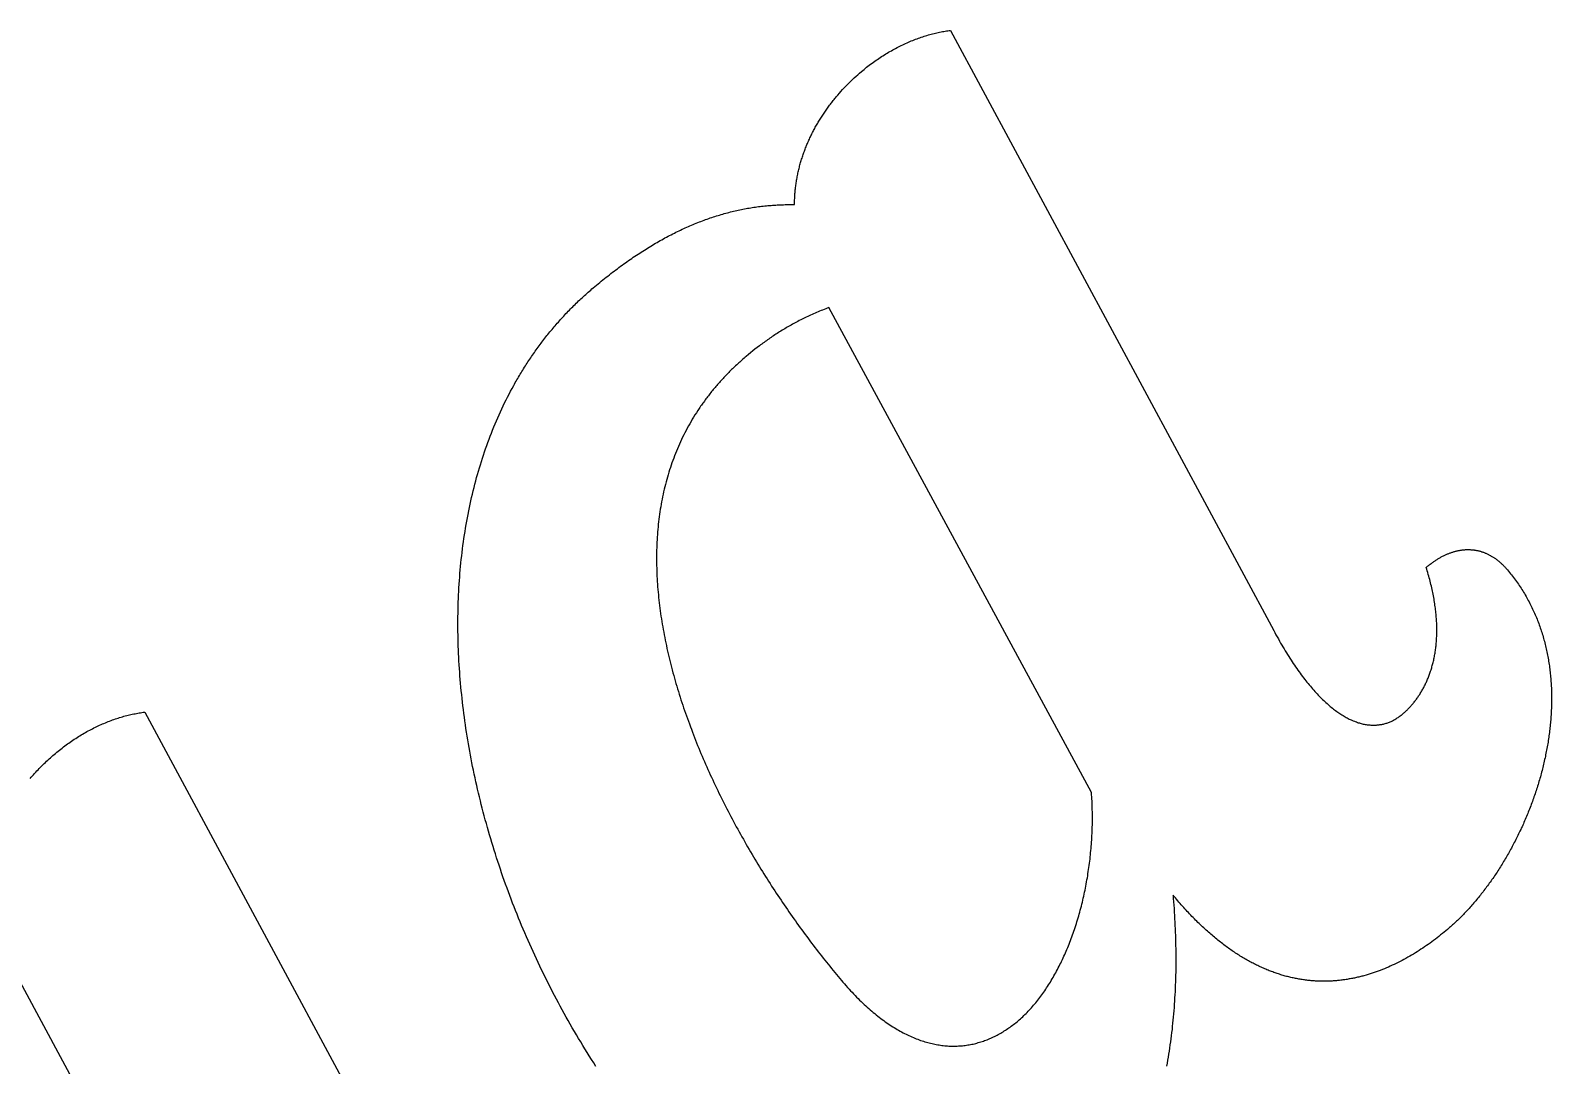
# Model space of a CAD drawing. Extents: x -388 to -35, y 578 to 1063.
# Drawn here: x -67.86 to -35.3, y 719.44 to 741.6 of the extents above; entities that cross this region are included whole.
import ezdxf

# ---------------------------------------------------------------- set-up
doc = ezdxf.new("R2010")
doc.units = 0
doc.layers.add('color#7d7d7dff', color=1, linetype='CONTINUOUS')

msp = doc.modelspace()

# ---------------------------------------------------------------- linework, layer by layer
at = {"layer": 'color#7d7d7dff'}
for points in [[(-55.756, 719.424), (-55.803, 719.498), (-55.851, 719.572), (-55.898, 719.647), (-55.945, 719.721), (-55.991, 719.796), (-56.037, 719.871), (-56.082, 719.947), (-56.128, 720.022), (-56.173, 720.098), (-56.217, 720.173), (-56.261, 720.249), (-56.305, 720.326), (-56.348, 720.402), (-56.391, 720.478), (-56.434, 720.555), (-56.476, 720.632), (-56.518, 720.709), (-56.56, 720.786), (-56.601, 720.863), (-56.642, 720.941), (-56.682, 721.019), (-56.722, 721.096), (-56.762, 721.174), (-56.801, 721.252), (-56.84, 721.331), (-56.879, 721.409), (-56.917, 721.487), (-56.954, 721.566), (-56.992, 721.645), (-57.029, 721.724), (-57.065, 721.803), (-57.102, 721.882), (-57.138, 721.961), (-57.173, 722.04), (-57.208, 722.12), (-57.243, 722.199), (-57.277, 722.279), (-57.311, 722.359), (-57.345, 722.439), (-57.378, 722.519), (-57.41, 722.599), (-57.443, 722.679), (-57.475, 722.759), (-57.506, 722.839), (-57.538, 722.92), (-57.568, 723), (-57.599, 723.081), (-57.629, 723.161), (-57.658, 723.242), (-57.688, 723.323), (-57.717, 723.404), (-57.745, 723.484), (-57.773, 723.565), (-57.801, 723.646), (-57.828, 723.728), (-57.855, 723.809), (-57.881, 723.89), (-57.907, 723.971), (-57.933, 724.052), (-57.958, 724.134), (-57.983, 724.215), (-58.007, 724.296), (-58.031, 724.378), (-58.055, 724.459), (-58.078, 724.54), (-58.101, 724.622), (-58.123, 724.703), (-58.145, 724.785), (-58.167, 724.866), (-58.188, 724.948), (-58.209, 725.029), (-58.229, 725.111), (-58.249, 725.192), (-58.269, 725.274), (-58.288, 725.355), (-58.306, 725.437), (-58.325, 725.518), (-58.343, 725.6), (-58.36, 725.681), (-58.377, 725.763), (-58.394, 725.844), (-58.41, 725.925), (-58.426, 726.007), (-58.441, 726.088), (-58.456, 726.169), (-58.47, 726.251), (-58.485, 726.332), (-58.498, 726.413), (-58.511, 726.494), (-58.524, 726.575), (-58.537, 726.656), (-58.549, 726.737), (-58.56, 726.818), (-58.571, 726.899), (-58.582, 726.98), (-58.592, 727.061), (-58.602, 727.141), (-58.612, 727.222), (-58.621, 727.302), (-58.629, 727.383), (-58.637, 727.463), (-58.645, 727.543), (-58.652, 727.624), (-58.659, 727.704), (-58.665, 727.784), (-58.671, 727.864), (-58.677, 727.943), (-58.682, 728.023), (-58.687, 728.103), (-58.691, 728.182), (-58.695, 728.262), (-58.698, 728.341), (-58.701, 728.42), (-58.703, 728.499), (-58.705, 728.578), (-58.707, 728.657), (-58.708, 728.735), (-58.709, 728.814), (-58.709, 728.892), (-58.709, 728.971), (-58.708, 729.049), (-58.707, 729.127), (-58.705, 729.205), (-58.703, 729.282), (-58.701, 729.36), (-58.698, 729.437), (-58.695, 729.515), (-58.691, 729.592), (-58.687, 729.669), (-58.682, 729.745), (-58.677, 729.822), (-58.671, 729.898), (-58.665, 729.974), (-58.659, 730.051), (-58.652, 730.126), (-58.644, 730.202), (-58.637, 730.278), (-58.628, 730.353), (-58.619, 730.428), (-58.61, 730.503), (-58.601, 730.578), (-58.59, 730.652), (-58.58, 730.727), (-58.569, 730.801), (-58.557, 730.875), (-58.545, 730.948), (-58.533, 731.022), (-58.52, 731.095), (-58.506, 731.168), (-58.492, 731.241), (-58.478, 731.314), (-58.463, 731.386), (-58.448, 731.458), (-58.432, 731.53), (-58.416, 731.602), (-58.4, 731.673), (-58.382, 731.745), (-58.365, 731.816), (-58.347, 731.886), (-58.328, 731.957), (-58.309, 732.027), (-58.29, 732.097), (-58.27, 732.167), (-58.249, 732.236), (-58.228, 732.305), (-58.207, 732.374), (-58.185, 732.443), (-58.163, 732.511), (-58.14, 732.579), (-58.116, 732.647), (-58.093, 732.714), (-58.068, 732.781), (-58.044, 732.848), (-58.018, 732.915), (-57.993, 732.981), (-57.966, 733.047), (-57.94, 733.113), (-57.913, 733.178), (-57.885, 733.244), (-57.857, 733.308), (-57.828, 733.373), (-57.799, 733.437), (-57.769, 733.501), (-57.739, 733.564), (-57.709, 733.628), (-57.678, 733.691), (-57.646, 733.753), (-57.614, 733.815), (-57.581, 733.877), (-57.548, 733.939), (-57.515, 734), (-57.498, 734.03), (-57.481, 734.061), (-57.464, 734.091), (-57.446, 734.121), (-57.429, 734.151), (-57.411, 734.181), (-57.393, 734.211), (-57.376, 734.241), (-57.358, 734.271), (-57.34, 734.301), (-57.321, 734.33), (-57.303, 734.36), (-57.285, 734.389), (-57.266, 734.419), (-57.247, 734.448), (-57.229, 734.477), (-57.21, 734.506), (-57.191, 734.535), (-57.171, 734.564), (-57.152, 734.593), (-57.133, 734.621), (-57.113, 734.65), (-57.093, 734.678), (-57.073, 734.707), (-57.053, 734.735), (-57.033, 734.763), (-57.013, 734.791), (-56.993, 734.819), (-56.972, 734.847), (-56.952, 734.875), (-56.931, 734.903), (-56.91, 734.93), (-56.889, 734.958), (-56.868, 734.985), (-56.847, 735.013), (-56.826, 735.04), (-56.804, 735.067), (-56.783, 735.094), (-56.761, 735.121), (-56.739, 735.148), (-56.717, 735.174), (-56.695, 735.201), (-56.673, 735.228), (-56.65, 735.254), (-56.628, 735.28), (-56.605, 735.307), (-56.582, 735.333), (-56.56, 735.359), (-56.537, 735.385), (-56.513, 735.41), (-56.49, 735.436), (-56.467, 735.462), (-56.443, 735.487), (-56.42, 735.513), (-56.396, 735.538), (-56.372, 735.563), (-56.348, 735.588), (-56.324, 735.613), (-56.3, 735.638), (-56.275, 735.663), (-56.251, 735.687), (-56.226, 735.712), (-56.201, 735.736), (-56.176, 735.76), (-56.151, 735.785), (-56.126, 735.809), (-56.101, 735.833), (-56.075, 735.857), (-56.05, 735.88), (-56.024, 735.904), (-55.998, 735.928), (-55.972, 735.951), (-55.946, 735.974), (-55.92, 735.997), (-55.893, 736.021), (-55.867, 736.044), (-55.84, 736.066), (-55.814, 736.089), (-55.779, 736.118), (-55.744, 736.147), (-55.71, 736.176), (-55.675, 736.205), (-55.64, 736.233), (-55.606, 736.261), (-55.571, 736.289), (-55.537, 736.316), (-55.502, 736.343), (-55.468, 736.37), (-55.434, 736.397), (-55.399, 736.423), (-55.365, 736.45), (-55.331, 736.476), (-55.296, 736.501), (-55.262, 736.527), (-55.228, 736.552), (-55.194, 736.577), (-55.159, 736.602), (-55.125, 736.626), (-55.091, 736.65), (-55.057, 736.674), (-55.023, 736.698), (-54.989, 736.721), (-54.955, 736.745), (-54.921, 736.768), (-54.887, 736.79), (-54.853, 736.813), (-54.819, 736.835), (-54.785, 736.857), (-54.751, 736.879), (-54.717, 736.9), (-54.683, 736.922), (-54.649, 736.943), (-54.616, 736.963), (-54.582, 736.984), (-54.548, 737.004), (-54.514, 737.024), (-54.48, 737.044), (-54.447, 737.064), (-54.413, 737.083), (-54.379, 737.102), (-54.346, 737.121), (-54.312, 737.139), (-54.278, 737.158), (-54.245, 737.176), (-54.211, 737.194), (-54.178, 737.211), (-54.144, 737.229), (-54.11, 737.246), (-54.077, 737.263), (-54.043, 737.279), (-54.01, 737.296), (-53.976, 737.312), (-53.943, 737.328), (-53.909, 737.344), (-53.876, 737.359), (-53.842, 737.374), (-53.809, 737.389), (-53.775, 737.404), (-53.742, 737.419), (-53.708, 737.433), (-53.675, 737.447), (-53.642, 737.461), (-53.608, 737.475), (-53.575, 737.488), (-53.541, 737.501), (-53.508, 737.514), (-53.475, 737.527), (-53.441, 737.539), (-53.408, 737.551), (-53.375, 737.563), (-53.341, 737.575), (-53.308, 737.586), (-53.274, 737.598), (-53.241, 737.609), (-53.208, 737.619), (-53.174, 737.63), (-53.141, 737.64), (-53.108, 737.65), (-53.074, 737.66), (-53.041, 737.67), (-53.008, 737.679), (-52.975, 737.689), (-52.941, 737.698), (-52.908, 737.706), (-52.875, 737.715), (-52.841, 737.723), (-52.808, 737.731), (-52.775, 737.739), (-52.741, 737.747), (-52.708, 737.754), (-52.675, 737.761), (-52.641, 737.768), (-52.608, 737.775), (-52.575, 737.781), (-52.541, 737.788), (-52.508, 737.794), (-52.475, 737.799), (-52.441, 737.805), (-52.408, 737.81), (-52.375, 737.815), (-52.341, 737.82), (-52.308, 737.825), (-52.274, 737.829), (-52.241, 737.834), (-52.208, 737.838), (-52.174, 737.842), (-52.141, 737.845), (-52.107, 737.849), (-52.074, 737.852), (-52.04, 737.855), (-52.007, 737.857), (-51.974, 737.86), (-51.94, 737.862), (-51.907, 737.864), (-51.873, 737.866), (-51.84, 737.868), (-51.806, 737.869), (-51.773, 737.87), (-51.739, 737.871), (-51.706, 737.872), (-51.672, 737.872), (-51.638, 737.873), (-51.605, 737.873), (-51.571, 737.873), (-51.538, 737.872), (-51.504, 737.872), (-51.504, 737.898), (-51.503, 737.925), (-51.503, 737.951), (-51.502, 737.978), (-51.501, 738.004), (-51.5, 738.03), (-51.498, 738.056), (-51.496, 738.083), (-51.495, 738.109), (-51.492, 738.135), (-51.49, 738.161), (-51.488, 738.187), (-51.485, 738.213), (-51.482, 738.239), (-51.479, 738.265), (-51.475, 738.291), (-51.472, 738.316), (-51.468, 738.342), (-51.464, 738.368), (-51.46, 738.393), (-51.456, 738.419), (-51.451, 738.444), (-51.446, 738.47), (-51.441, 738.495), (-51.436, 738.521), (-51.431, 738.546), (-51.425, 738.571), (-51.42, 738.596), (-51.414, 738.621), (-51.408, 738.647), (-51.401, 738.672), (-51.395, 738.696), (-51.388, 738.721), (-51.381, 738.746), (-51.374, 738.771), (-51.367, 738.796), (-51.36, 738.82), (-51.352, 738.845), (-51.344, 738.869), (-51.337, 738.894), (-51.328, 738.918), (-51.32, 738.942), (-51.312, 738.967), (-51.303, 738.991), (-51.294, 739.015), (-51.285, 739.039), (-51.276, 739.063), (-51.267, 739.087), (-51.257, 739.111), (-51.248, 739.135), (-51.238, 739.158), (-51.228, 739.182), (-51.218, 739.205), (-51.208, 739.229), (-51.197, 739.252), (-51.187, 739.276), (-51.176, 739.299), (-51.165, 739.322), (-51.154, 739.345), (-51.143, 739.368), (-51.131, 739.391), (-51.12, 739.414), (-51.108, 739.437), (-51.096, 739.459), (-51.084, 739.482), (-51.072, 739.505), (-51.06, 739.527), (-51.047, 739.55), (-51.035, 739.572), (-51.022, 739.594), (-51.009, 739.616), (-50.996, 739.638), (-50.983, 739.66), (-50.969, 739.682), (-50.956, 739.704), (-50.942, 739.726), (-50.929, 739.747), (-50.915, 739.769), (-50.901, 739.79), (-50.887, 739.812), (-50.872, 739.833), (-50.858, 739.854), (-50.844, 739.875), (-50.829, 739.896), (-50.814, 739.917), (-50.799, 739.938), (-50.784, 739.959), (-50.769, 739.979), (-50.754, 740), (-50.738, 740.02), (-50.723, 740.041), (-50.707, 740.061), (-50.691, 740.081), (-50.675, 740.101), (-50.659, 740.121), (-50.643, 740.141), (-50.627, 740.161), (-50.611, 740.18), (-50.594, 740.2), (-50.578, 740.219), (-50.544, 740.258), (-50.51, 740.296), (-50.476, 740.334), (-50.441, 740.371), (-50.406, 740.408), (-50.371, 740.445), (-50.335, 740.481), (-50.298, 740.516), (-50.262, 740.552), (-50.225, 740.586), (-50.187, 740.621), (-50.149, 740.654), (-50.111, 740.688), (-50.073, 740.721), (-50.045, 740.744), (-50.017, 740.767), (-49.989, 740.79), (-49.961, 740.812), (-49.932, 740.835), (-49.904, 740.856), (-49.875, 740.878), (-49.846, 740.899), (-49.817, 740.921), (-49.788, 740.941), (-49.759, 740.962), (-49.73, 740.982), (-49.7, 741.002), (-49.671, 741.021), (-49.641, 741.041), (-49.612, 741.06), (-49.582, 741.079), (-49.552, 741.097), (-49.522, 741.115), (-49.492, 741.133), (-49.462, 741.15), (-49.432, 741.168), (-49.402, 741.184), (-49.371, 741.201), (-49.341, 741.217), (-49.311, 741.233), (-49.28, 741.249), (-49.25, 741.264), (-49.219, 741.279), (-49.189, 741.294), (-49.158, 741.308), (-49.128, 741.323), (-49.097, 741.336), (-49.067, 741.35), (-49.036, 741.363), (-49.005, 741.376), (-48.975, 741.388), (-48.944, 741.401), (-48.914, 741.412), (-48.883, 741.424), (-48.852, 741.435), (-48.822, 741.446), (-48.791, 741.457), (-48.761, 741.467), (-48.73, 741.477), (-48.7, 741.486), (-48.67, 741.496), (-48.639, 741.505), (-48.609, 741.513), (-48.579, 741.521), (-48.549, 741.529), (-48.519, 741.537), (-48.488, 741.544), (-48.459, 741.551), (-48.429, 741.558), (-48.399, 741.564), (-48.369, 741.57), (-48.339, 741.576), (-48.31, 741.581), (-48.28, 741.586), (-48.251, 741.59), (-48.222, 741.594), (-48.193, 741.598), (-48.164, 741.602), (-41.248, 728.755), (-41.223, 728.709), (-41.199, 728.663), (-41.174, 728.618), (-41.149, 728.574), (-41.124, 728.53), (-41.1, 728.487), (-41.075, 728.444), (-41.05, 728.402), (-41.025, 728.36), (-41.001, 728.319), (-40.976, 728.279), (-40.951, 728.239), (-40.927, 728.2), (-40.902, 728.161), (-40.877, 728.123), (-40.853, 728.086), (-40.828, 728.049), (-40.804, 728.012), (-40.779, 727.976), (-40.755, 727.941), (-40.73, 727.906), (-40.706, 727.872), (-40.681, 727.838), (-40.657, 727.805), (-40.633, 727.773), (-40.608, 727.741), (-40.584, 727.709), (-40.56, 727.678), (-40.536, 727.648), (-40.512, 727.618), (-40.487, 727.589), (-40.463, 727.56), (-40.439, 727.531), (-40.415, 727.504), (-40.391, 727.476), (-40.367, 727.45), (-40.344, 727.424), (-40.32, 727.398), (-40.296, 727.373), (-40.272, 727.348), (-40.249, 727.324), (-40.225, 727.3), (-40.201, 727.277), (-40.178, 727.255), (-40.154, 727.233), (-40.131, 727.211), (-40.107, 727.19), (-40.084, 727.17), (-40.061, 727.149), (-40.038, 727.13), (-40.015, 727.111), (-39.991, 727.092), (-39.968, 727.074), (-39.945, 727.057), (-39.923, 727.039), (-39.9, 727.023), (-39.877, 727.007), (-39.854, 726.991), (-39.832, 726.976), (-39.809, 726.961), (-39.787, 726.947), (-39.764, 726.933), (-39.742, 726.92), (-39.719, 726.907), (-39.697, 726.894), (-39.675, 726.882), (-39.653, 726.871), (-39.631, 726.86), (-39.609, 726.849), (-39.587, 726.839), (-39.565, 726.83), (-39.544, 726.821), (-39.522, 726.812), (-39.501, 726.804), (-39.479, 726.796), (-39.458, 726.788), (-39.437, 726.781), (-39.415, 726.775), (-39.394, 726.769), (-39.373, 726.763), (-39.353, 726.758), (-39.332, 726.753), (-39.311, 726.749), (-39.29, 726.745), (-39.27, 726.741), (-39.249, 726.738), (-39.229, 726.736), (-39.209, 726.733), (-39.189, 726.732), (-39.169, 726.73), (-39.149, 726.729), (-39.129, 726.729), (-39.109, 726.729), (-39.089, 726.729), (-39.07, 726.729), (-39.05, 726.73), (-39.031, 726.732), (-39.012, 726.734), (-38.993, 726.736), (-38.974, 726.739), (-38.955, 726.742), (-38.936, 726.745), (-38.917, 726.749), (-38.899, 726.753), (-38.881, 726.758), (-38.862, 726.763), (-38.844, 726.768), (-38.826, 726.774), (-38.808, 726.78), (-38.79, 726.786), (-38.772, 726.793), (-38.755, 726.8), (-38.737, 726.808), (-38.72, 726.816), (-38.703, 726.824), (-38.686, 726.833), (-38.669, 726.842), (-38.652, 726.851), (-38.635, 726.861), (-38.619, 726.871), (-38.602, 726.882), (-38.586, 726.893), (-38.57, 726.904), (-38.554, 726.915), (-38.538, 726.927), (-38.522, 726.939), (-38.506, 726.952), (-38.491, 726.965), (-38.477, 726.977), (-38.463, 726.989), (-38.449, 727.001), (-38.436, 727.013), (-38.422, 727.026), (-38.409, 727.039), (-38.395, 727.052), (-38.382, 727.065), (-38.369, 727.079), (-38.355, 727.092), (-38.342, 727.106), (-38.329, 727.12), (-38.316, 727.134), (-38.303, 727.149), (-38.291, 727.163), (-38.278, 727.178), (-38.265, 727.193), (-38.253, 727.208), (-38.241, 727.224), (-38.228, 727.239), (-38.216, 727.255), (-38.204, 727.271), (-38.192, 727.287), (-38.18, 727.303), (-38.169, 727.32), (-38.157, 727.337), (-38.146, 727.354), (-38.134, 727.371), (-38.123, 727.388), (-38.112, 727.406), (-38.101, 727.424), (-38.09, 727.442), (-38.079, 727.46), (-38.069, 727.478), (-38.058, 727.497), (-38.048, 727.515), (-38.038, 727.534), (-38.028, 727.554), (-38.018, 727.573), (-38.008, 727.592), (-37.999, 727.612), (-37.989, 727.632), (-37.98, 727.652), (-37.971, 727.673), (-37.962, 727.693), (-37.953, 727.714), (-37.944, 727.735), (-37.936, 727.756), (-37.928, 727.777), (-37.919, 727.799), (-37.911, 727.821), (-37.904, 727.843), (-37.896, 727.865), (-37.889, 727.887), (-37.881, 727.91), (-37.874, 727.933), (-37.867, 727.955), (-37.861, 727.979), (-37.854, 728.002), (-37.848, 728.026), (-37.842, 728.049), (-37.836, 728.073), (-37.83, 728.097), (-37.824, 728.122), (-37.819, 728.146), (-37.814, 728.171), (-37.809, 728.196), (-37.804, 728.221), (-37.8, 728.247), (-37.795, 728.272), (-37.791, 728.298), (-37.787, 728.324), (-37.784, 728.35), (-37.78, 728.377), (-37.777, 728.403), (-37.774, 728.43), (-37.771, 728.457), (-37.769, 728.484), (-37.767, 728.512), (-37.765, 728.539), (-37.763, 728.567), (-37.761, 728.595), (-37.76, 728.623), (-37.759, 728.652), (-37.758, 728.68), (-37.757, 728.709), (-37.757, 728.738), (-37.757, 728.767), (-37.757, 728.797), (-37.757, 728.826), (-37.758, 728.856), (-37.759, 728.886), (-37.76, 728.917), (-37.762, 728.947), (-37.763, 728.978), (-37.765, 729.009), (-37.768, 729.04), (-37.77, 729.071), (-37.773, 729.102), (-37.776, 729.134), (-37.779, 729.166), (-37.783, 729.198), (-37.787, 729.23), (-37.791, 729.263), (-37.796, 729.296), (-37.801, 729.329), (-37.806, 729.362), (-37.811, 729.395), (-37.817, 729.429), (-37.823, 729.462), (-37.829, 729.496), (-37.836, 729.53), (-37.842, 729.565), (-37.85, 729.599), (-37.857, 729.634), (-37.865, 729.669), (-37.873, 729.704), (-37.882, 729.74), (-37.89, 729.775), (-37.9, 729.811), (-37.909, 729.847), (-37.919, 729.883), (-37.929, 729.92), (-37.939, 729.956), (-37.95, 729.993), (-37.961, 730.03), (-37.972, 730.068), (-37.984, 730.105), (-37.97, 730.117), (-37.955, 730.129), (-37.94, 730.141), (-37.926, 730.153), (-37.911, 730.164), (-37.896, 730.176), (-37.881, 730.187), (-37.867, 730.198), (-37.852, 730.208), (-37.837, 730.219), (-37.823, 730.229), (-37.808, 730.239), (-37.793, 730.249), (-37.779, 730.259), (-37.764, 730.268), (-37.749, 730.278), (-37.735, 730.287), (-37.72, 730.296), (-37.705, 730.304), (-37.691, 730.313), (-37.676, 730.321), (-37.661, 730.329), (-37.647, 730.337), (-37.632, 730.345), (-37.617, 730.352), (-37.603, 730.359), (-37.588, 730.366), (-37.573, 730.373), (-37.559, 730.38), (-37.544, 730.386), (-37.53, 730.393), (-37.515, 730.399), (-37.5, 730.405), (-37.486, 730.41), (-37.471, 730.416), (-37.457, 730.421), (-37.442, 730.426), (-37.428, 730.431), (-37.413, 730.435), (-37.399, 730.44), (-37.384, 730.444), (-37.37, 730.448), (-37.356, 730.452), (-37.341, 730.456), (-37.327, 730.459), (-37.312, 730.462), (-37.298, 730.465), (-37.284, 730.468), (-37.269, 730.471), (-37.255, 730.473), (-37.241, 730.476), (-37.227, 730.478), (-37.212, 730.48), (-37.198, 730.481), (-37.184, 730.483), (-37.17, 730.484), (-37.156, 730.485), (-37.141, 730.486), (-37.127, 730.486), (-37.113, 730.487), (-37.099, 730.487), (-37.085, 730.487), (-37.071, 730.487), (-37.057, 730.487), (-37.043, 730.486), (-37.029, 730.485), (-37.016, 730.485), (-37.002, 730.483), (-36.988, 730.482), (-36.974, 730.48), (-36.96, 730.479), (-36.947, 730.477), (-36.933, 730.475), (-36.919, 730.472), (-36.906, 730.47), (-36.892, 730.467), (-36.879, 730.464), (-36.865, 730.461), (-36.852, 730.458), (-36.838, 730.454), (-36.825, 730.45), (-36.811, 730.446), (-36.798, 730.442), (-36.785, 730.438), (-36.771, 730.433), (-36.758, 730.429), (-36.745, 730.424), (-36.732, 730.419), (-36.719, 730.413), (-36.706, 730.408), (-36.693, 730.402), (-36.68, 730.396), (-36.667, 730.39), (-36.654, 730.384), (-36.641, 730.377), (-36.628, 730.371), (-36.615, 730.364), (-36.603, 730.357), (-36.59, 730.349), (-36.577, 730.342), (-36.565, 730.334), (-36.552, 730.326), (-36.54, 730.318), (-36.527, 730.31), (-36.515, 730.301), (-36.502, 730.293), (-36.49, 730.284), (-36.478, 730.275), (-36.466, 730.265), (-36.454, 730.256), (-36.441, 730.246), (-36.429, 730.236), (-36.417, 730.226), (-36.406, 730.216), (-36.394, 730.206), (-36.382, 730.195), (-36.37, 730.184), (-36.358, 730.173), (-36.347, 730.162), (-36.335, 730.15), (-36.324, 730.139), (-36.312, 730.127), (-36.301, 730.115), (-36.289, 730.103), (-36.278, 730.09), (-36.267, 730.078), (-36.256, 730.065), (-36.244, 730.052), (-36.222, 730.025), (-36.199, 729.997), (-36.177, 729.97), (-36.155, 729.943), (-36.134, 729.915), (-36.113, 729.887), (-36.092, 729.859), (-36.071, 729.831), (-36.051, 729.803), (-36.031, 729.775), (-36.011, 729.747), (-35.992, 729.718), (-35.973, 729.689), (-35.954, 729.661), (-35.935, 729.632), (-35.917, 729.603), (-35.899, 729.574), (-35.882, 729.544), (-35.864, 729.515), (-35.847, 729.485), (-35.83, 729.456), (-35.814, 729.426), (-35.798, 729.396), (-35.782, 729.366), (-35.766, 729.336), (-35.751, 729.306), (-35.736, 729.276), (-35.721, 729.246), (-35.706, 729.215), (-35.692, 729.185), (-35.678, 729.154), (-35.664, 729.123), (-35.651, 729.093), (-35.638, 729.062), (-35.625, 729.031), (-35.612, 729), (-35.6, 728.968), (-35.587, 728.937), (-35.576, 728.906), (-35.564, 728.874), (-35.553, 728.843), (-35.542, 728.811), (-35.531, 728.779), (-35.52, 728.747), (-35.51, 728.716), (-35.5, 728.684), (-35.49, 728.652), (-35.481, 728.62), (-35.472, 728.587), (-35.463, 728.555), (-35.454, 728.523), (-35.445, 728.49), (-35.437, 728.458), (-35.429, 728.425), (-35.422, 728.393), (-35.414, 728.36), (-35.407, 728.327), (-35.4, 728.295), (-35.393, 728.262), (-35.387, 728.229), (-35.38, 728.196), (-35.374, 728.163), (-35.369, 728.13), (-35.363, 728.096), (-35.358, 728.063), (-35.353, 728.03), (-35.348, 727.997), (-35.344, 727.963), (-35.339, 727.93), (-35.335, 727.897), (-35.331, 727.863), (-35.328, 727.83), (-35.324, 727.796), (-35.321, 727.762), (-35.318, 727.729), (-35.315, 727.695), (-35.313, 727.661), (-35.311, 727.628), (-35.309, 727.594), (-35.307, 727.56), (-35.305, 727.526), (-35.304, 727.492), (-35.303, 727.458), (-35.302, 727.424), (-35.301, 727.39), (-35.301, 727.356), (-35.301, 727.322), (-35.3, 727.288), (-35.301, 727.254), (-35.301, 727.22), (-35.302, 727.186), (-35.302, 727.152), (-35.303, 727.118), (-35.305, 727.084), (-35.306, 727.05), (-35.308, 727.015), (-35.31, 726.981), (-35.312, 726.947), (-35.314, 726.913), (-35.316, 726.879), (-35.319, 726.845), (-35.322, 726.81), (-35.325, 726.776), (-35.328, 726.742), (-35.332, 726.708), (-35.335, 726.674), (-35.339, 726.639), (-35.343, 726.605), (-35.348, 726.571), (-35.352, 726.537), (-35.357, 726.503), (-35.362, 726.469), (-35.367, 726.434), (-35.372, 726.4), (-35.377, 726.366), (-35.383, 726.332), (-35.389, 726.298), (-35.394, 726.264), (-35.401, 726.23), (-35.407, 726.196), (-35.413, 726.162), (-35.42, 726.128), (-35.427, 726.094), (-35.434, 726.06), (-35.441, 726.026), (-35.449, 725.992), (-35.456, 725.959), (-35.464, 725.925), (-35.472, 725.891), (-35.48, 725.857), (-35.488, 725.824), (-35.497, 725.79), (-35.505, 725.756), (-35.514, 725.723), (-35.523, 725.689), (-35.532, 725.656), (-35.541, 725.622), (-35.551, 725.589), (-35.56, 725.556), (-35.57, 725.522), (-35.58, 725.489), (-35.59, 725.456), (-35.6, 725.423), (-35.611, 725.39), (-35.621, 725.357), (-35.632, 725.324), (-35.643, 725.291), (-35.654, 725.258), (-35.665, 725.225), (-35.677, 725.192), (-35.688, 725.16), (-35.7, 725.127), (-35.711, 725.095), (-35.723, 725.062), (-35.735, 725.03), (-35.748, 724.998), (-35.76, 724.965), (-35.773, 724.933), (-35.785, 724.901), (-35.798, 724.869), (-35.811, 724.837), (-35.824, 724.805), (-35.837, 724.773), (-35.851, 724.742), (-35.864, 724.71), (-35.878, 724.679), (-35.891, 724.647), (-35.905, 724.616), (-35.919, 724.584), (-35.933, 724.553), (-35.948, 724.522), (-35.962, 724.491), (-35.977, 724.46), (-35.991, 724.429), (-36.006, 724.399), (-36.021, 724.368), (-36.036, 724.338), (-36.051, 724.307), (-36.067, 724.277), (-36.082, 724.247), (-36.098, 724.217), (-36.113, 724.187), (-36.129, 724.157), (-36.145, 724.127), (-36.161, 724.097), (-36.177, 724.068), (-36.193, 724.038), (-36.21, 724.009), (-36.226, 723.98), (-36.243, 723.95), (-36.259, 723.921), (-36.276, 723.893), (-36.293, 723.864), (-36.31, 723.835), (-36.327, 723.807), (-36.344, 723.778), (-36.361, 723.75), (-36.379, 723.722), (-36.396, 723.694), (-36.414, 723.666), (-36.432, 723.638), (-36.45, 723.611), (-36.467, 723.583), (-36.485, 723.556), (-36.504, 723.529), (-36.522, 723.502), (-36.54, 723.475), (-36.558, 723.448), (-36.577, 723.422), (-36.595, 723.395), (-36.614, 723.369), (-36.633, 723.343), (-36.652, 723.316), (-36.671, 723.291), (-36.69, 723.265), (-36.709, 723.239), (-36.728, 723.214), (-36.747, 723.189), (-36.766, 723.163), (-36.786, 723.138), (-36.805, 723.114), (-36.825, 723.089), (-36.844, 723.065), (-36.864, 723.04), (-36.884, 723.016), (-36.904, 722.992), (-36.924, 722.968), (-36.944, 722.945), (-36.964, 722.921), (-36.984, 722.898), (-37.004, 722.875), (-37.024, 722.852), (-37.045, 722.829), (-37.065, 722.806), (-37.086, 722.784), (-37.106, 722.762), (-37.127, 722.739), (-37.147, 722.718), (-37.168, 722.696), (-37.189, 722.674), (-37.21, 722.653), (-37.231, 722.632), (-37.252, 722.611), (-37.273, 722.59), (-37.294, 722.57), (-37.315, 722.549), (-37.336, 722.529), (-37.357, 722.509), (-37.378, 722.489), (-37.4, 722.47), (-37.421, 722.45), (-37.443, 722.431), (-37.464, 722.412), (-37.485, 722.393), (-37.507, 722.375), (-37.529, 722.356), (-37.565, 722.326), (-37.602, 722.295), (-37.638, 722.265), (-37.675, 722.236), (-37.713, 722.206), (-37.75, 722.177), (-37.788, 722.148), (-37.826, 722.12), (-37.864, 722.092), (-37.902, 722.064), (-37.941, 722.036), (-37.979, 722.009), (-38.018, 721.982), (-38.057, 721.956), (-38.097, 721.93), (-38.136, 721.904), (-38.176, 721.879), (-38.216, 721.854), (-38.256, 721.829), (-38.296, 721.805), (-38.337, 721.781), (-38.378, 721.758), (-38.418, 721.735), (-38.46, 721.713), (-38.501, 721.691), (-38.542, 721.669), (-38.584, 721.648), (-38.626, 721.627), (-38.668, 721.607), (-38.71, 721.587), (-38.752, 721.568), (-38.794, 721.549), (-38.837, 721.531), (-38.88, 721.513), (-38.923, 721.496), (-38.966, 721.479), (-39.009, 721.463), (-39.053, 721.447), (-39.096, 721.432), (-39.14, 721.417), (-39.184, 721.403), (-39.228, 721.389), (-39.272, 721.376), (-39.317, 721.364), (-39.339, 721.358), (-39.361, 721.352), (-39.384, 721.346), (-39.406, 721.341), (-39.428, 721.335), (-39.451, 721.33), (-39.473, 721.325), (-39.496, 721.32), (-39.518, 721.315), (-39.541, 721.311), (-39.563, 721.306), (-39.586, 721.302), (-39.609, 721.298), (-39.632, 721.294), (-39.654, 721.29), (-39.677, 721.286), (-39.7, 721.283), (-39.723, 721.279), (-39.746, 721.276), (-39.768, 721.273), (-39.791, 721.27), (-39.814, 721.267), (-39.837, 721.265), (-39.86, 721.262), (-39.884, 721.26), (-39.907, 721.258), (-39.93, 721.256), (-39.953, 721.254), (-39.976, 721.253), (-39.999, 721.251), (-40.023, 721.25), (-40.046, 721.249), (-40.069, 721.248), (-40.093, 721.247), (-40.116, 721.247), (-40.139, 721.246), (-40.163, 721.246), (-40.186, 721.246), (-40.21, 721.246), (-40.233, 721.247), (-40.257, 721.247), (-40.28, 721.248), (-40.304, 721.249), (-40.328, 721.25), (-40.351, 721.251), (-40.375, 721.253), (-40.399, 721.254), (-40.423, 721.256), (-40.446, 721.258), (-40.47, 721.26), (-40.494, 721.263), (-40.518, 721.265), (-40.542, 721.268), (-40.566, 721.271), (-40.589, 721.274), (-40.613, 721.277), (-40.637, 721.281), (-40.661, 721.285), (-40.685, 721.289), (-40.709, 721.293), (-40.734, 721.297), (-40.758, 721.302), (-40.782, 721.306), (-40.806, 721.311), (-40.83, 721.316), (-40.854, 721.322), (-40.879, 721.327), (-40.903, 721.333), (-40.927, 721.339), (-40.951, 721.345), (-40.976, 721.351), (-41, 721.358), (-41.024, 721.365), (-41.049, 721.372), (-41.073, 721.379), (-41.097, 721.386), (-41.122, 721.394), (-41.146, 721.402), (-41.171, 721.41), (-41.195, 721.418), (-41.22, 721.426), (-41.244, 721.435), (-41.269, 721.444), (-41.293, 721.453), (-41.318, 721.463), (-41.343, 721.472), (-41.367, 721.482), (-41.392, 721.492), (-41.417, 721.502), (-41.441, 721.513), (-41.466, 721.523), (-41.491, 721.534), (-41.515, 721.545), (-41.54, 721.557), (-41.565, 721.568), (-41.59, 721.58), (-41.615, 721.592), (-41.639, 721.604), (-41.664, 721.617), (-41.689, 721.63), (-41.714, 721.643), (-41.739, 721.656), (-41.764, 721.669), (-41.789, 721.683), (-41.813, 721.697), (-41.838, 721.711), (-41.863, 721.725), (-41.888, 721.74), (-41.913, 721.755), (-41.938, 721.77), (-41.963, 721.785), (-41.988, 721.801), (-42.013, 721.817), (-42.038, 721.833), (-42.063, 721.849), (-42.088, 721.866), (-42.114, 721.883), (-42.139, 721.9), (-42.164, 721.917), (-42.189, 721.935), (-42.214, 721.952), (-42.239, 721.971), (-42.264, 721.989), (-42.289, 722.007), (-42.315, 722.026), (-42.34, 722.045), (-42.365, 722.065), (-42.39, 722.084), (-42.415, 722.104), (-42.441, 722.124), (-42.466, 722.145), (-42.491, 722.165), (-42.516, 722.186), (-42.542, 722.208), (-42.567, 722.229), (-42.592, 722.251), (-42.617, 722.273), (-42.643, 722.295), (-42.668, 722.317), (-42.693, 722.34), (-42.718, 722.363), (-42.744, 722.387), (-42.769, 722.41), (-42.794, 722.434), (-42.82, 722.458), (-42.845, 722.483), (-42.87, 722.507), (-42.896, 722.532), (-42.921, 722.557), (-42.946, 722.583), (-42.972, 722.609), (-42.997, 722.635), (-43.023, 722.661), (-43.048, 722.688), (-43.073, 722.715), (-43.099, 722.742), (-43.124, 722.769), (-43.149, 722.797), (-43.175, 722.825), (-43.2, 722.854), (-43.226, 722.882), (-43.251, 722.911), (-43.276, 722.94), (-43.302, 722.97), (-43.327, 723), (-43.353, 723.03), (-43.378, 723.06), (-43.403, 723.091), (-43.397, 723.018), (-43.392, 722.945), (-43.386, 722.872), (-43.381, 722.8), (-43.377, 722.727), (-43.372, 722.655), (-43.368, 722.583), (-43.364, 722.51), (-43.361, 722.438), (-43.358, 722.366), (-43.355, 722.295), (-43.352, 722.223), (-43.35, 722.151), (-43.348, 722.08), (-43.347, 722.009), (-43.346, 721.937), (-43.345, 721.866), (-43.344, 721.796), (-43.344, 721.725), (-43.344, 721.654), (-43.345, 721.584), (-43.345, 721.514), (-43.346, 721.443), (-43.348, 721.373), (-43.35, 721.304), (-43.352, 721.234), (-43.354, 721.165), (-43.357, 721.095), (-43.36, 721.026), (-43.364, 720.957), (-43.368, 720.889), (-43.372, 720.82), (-43.376, 720.752), (-43.381, 720.683), (-43.386, 720.615), (-43.392, 720.548), (-43.398, 720.48), (-43.404, 720.412), (-43.411, 720.345), (-43.418, 720.278), (-43.425, 720.211), (-43.433, 720.145), (-43.441, 720.079), (-43.45, 720.012), (-43.458, 719.946), (-43.468, 719.881), (-43.477, 719.815), (-43.487, 719.75), (-43.497, 719.685), (-43.508, 719.62), (-43.519, 719.556), (-43.531, 719.491), (-43.542, 719.427)], [(-67.868, 725.584), (-67.844, 725.612), (-67.82, 725.639), (-67.795, 725.667), (-67.771, 725.694), (-67.746, 725.721), (-67.721, 725.748), (-67.696, 725.774), (-67.67, 725.801), (-67.645, 725.827), (-67.619, 725.853), (-67.593, 725.879), (-67.567, 725.905), (-67.54, 725.93), (-67.514, 725.955), (-67.487, 725.98), (-67.46, 726.005), (-67.433, 726.029), (-67.406, 726.053), (-67.378, 726.078), (-67.351, 726.101), (-67.323, 726.125), (-67.295, 726.148), (-67.267, 726.171), (-67.239, 726.194), (-67.211, 726.217), (-67.182, 726.239), (-67.154, 726.261), (-67.125, 726.283), (-67.096, 726.304), (-67.067, 726.325), (-67.038, 726.346), (-67.009, 726.366), (-66.98, 726.386), (-66.95, 726.406), (-66.921, 726.426), (-66.891, 726.445), (-66.862, 726.464), (-66.832, 726.483), (-66.802, 726.501), (-66.772, 726.519), (-66.742, 726.537), (-66.712, 726.555), (-66.682, 726.572), (-66.652, 726.589), (-66.621, 726.605), (-66.591, 726.622), (-66.561, 726.638), (-66.53, 726.653), (-66.5, 726.669), (-66.47, 726.684), (-66.439, 726.698), (-66.408, 726.713), (-66.378, 726.727), (-66.347, 726.741), (-66.317, 726.754), (-66.286, 726.767), (-66.256, 726.78), (-66.225, 726.793), (-66.194, 726.805), (-66.164, 726.817), (-66.133, 726.828), (-66.103, 726.84), (-66.072, 726.851), (-66.042, 726.861), (-66.011, 726.871), (-65.981, 726.881), (-65.95, 726.891), (-65.92, 726.9), (-65.889, 726.909), (-65.859, 726.918), (-65.829, 726.926), (-65.799, 726.934), (-65.769, 726.941), (-65.739, 726.949), (-65.709, 726.956), (-65.679, 726.962), (-65.649, 726.968), (-65.619, 726.974), (-65.59, 726.98), (-65.56, 726.985), (-65.531, 726.99), (-65.501, 726.995), (-65.472, 726.999), (-65.443, 727.003), (-65.414, 727.006), (-58.498, 714.16)], [(-62.426, 710.724), (-68.334, 721.711)]]:
    msp.add_lwpolyline(points, dxfattribs=at)
msp.add_lwpolyline([(-46.718, 720.399), (-46.694, 720.42), (-46.669, 720.442), (-46.645, 720.464), (-46.621, 720.486), (-46.597, 720.509), (-46.573, 720.532), (-46.549, 720.555), (-46.525, 720.579), (-46.502, 720.603), (-46.479, 720.628), (-46.456, 720.653), (-46.433, 720.679), (-46.41, 720.704), (-46.387, 720.731), (-46.365, 720.757), (-46.342, 720.784), (-46.32, 720.811), (-46.298, 720.839), (-46.277, 720.867), (-46.255, 720.895), (-46.233, 720.924), (-46.212, 720.953), (-46.191, 720.982), (-46.17, 721.012), (-46.149, 721.042), (-46.129, 721.073), (-46.108, 721.103), (-46.088, 721.134), (-46.068, 721.166), (-46.048, 721.197), (-46.028, 721.229), (-46.008, 721.262), (-45.989, 721.294), (-45.97, 721.327), (-45.951, 721.36), (-45.932, 721.394), (-45.913, 721.428), (-45.895, 721.462), (-45.877, 721.496), (-45.859, 721.531), (-45.841, 721.566), (-45.823, 721.601), (-45.806, 721.636), (-45.788, 721.672), (-45.771, 721.708), (-45.754, 721.744), (-45.738, 721.781), (-45.721, 721.818), (-45.705, 721.855), (-45.689, 721.892), (-45.673, 721.929), (-45.657, 721.967), (-45.642, 722.005), (-45.626, 722.043), (-45.611, 722.082), (-45.596, 722.121), (-45.582, 722.16), (-45.567, 722.199), (-45.553, 722.238), (-45.539, 722.278), (-45.525, 722.317), (-45.511, 722.357), (-45.498, 722.398), (-45.485, 722.438), (-45.472, 722.479), (-45.459, 722.519), (-45.447, 722.56), (-45.434, 722.602), (-45.422, 722.643), (-45.411, 722.685), (-45.399, 722.726), (-45.388, 722.768), (-45.376, 722.81), (-45.365, 722.852), (-45.355, 722.895), (-45.344, 722.937), (-45.334, 722.98), (-45.324, 723.023), (-45.314, 723.066), (-45.305, 723.109), (-45.295, 723.152), (-45.286, 723.196), (-45.278, 723.239), (-45.269, 723.283), (-45.261, 723.327), (-45.253, 723.371), (-45.245, 723.415), (-45.237, 723.459), (-45.23, 723.504), (-45.223, 723.548), (-45.216, 723.593), (-45.209, 723.637), (-45.203, 723.682), (-45.197, 723.727), (-45.191, 723.772), (-45.185, 723.817), (-45.18, 723.862), (-45.175, 723.907), (-45.17, 723.952), (-45.166, 723.998), (-45.161, 724.043), (-45.157, 724.089), (-45.153, 724.134), (-45.15, 724.18), (-45.147, 724.226), (-45.144, 724.271), (-45.141, 724.317), (-45.139, 724.363), (-45.136, 724.409), (-45.135, 724.455), (-45.133, 724.501), (-45.132, 724.547), (-45.13, 724.593), (-45.13, 724.639), (-45.129, 724.685), (-45.129, 724.732), (-45.129, 724.778), (-45.129, 724.824), (-45.13, 724.87), (-45.131, 724.916), (-45.132, 724.963), (-45.133, 725.009), (-45.135, 725.055), (-45.137, 725.101), (-45.139, 725.148), (-45.142, 725.194), (-45.145, 725.24), (-45.148, 725.286), (-50.769, 735.669), (-50.803, 735.656), (-50.837, 735.643), (-50.87, 735.629), (-50.904, 735.616), (-50.937, 735.603), (-50.969, 735.589), (-51.002, 735.575), (-51.034, 735.562), (-51.066, 735.548), (-51.098, 735.534), (-51.129, 735.52), (-51.16, 735.505), (-51.191, 735.491), (-51.222, 735.477), (-51.253, 735.462), (-51.283, 735.448), (-51.313, 735.433), (-51.343, 735.418), (-51.373, 735.403), (-51.403, 735.388), (-51.432, 735.373), (-51.461, 735.358), (-51.49, 735.342), (-51.519, 735.327), (-51.547, 735.311), (-51.576, 735.295), (-51.604, 735.28), (-51.632, 735.264), (-51.66, 735.248), (-51.687, 735.231), (-51.715, 735.215), (-51.742, 735.199), (-51.769, 735.182), (-51.796, 735.166), (-51.823, 735.149), (-51.849, 735.133), (-51.876, 735.116), (-51.902, 735.099), (-51.928, 735.082), (-51.954, 735.065), (-51.98, 735.047), (-52.006, 735.03), (-52.031, 735.012), (-52.057, 734.995), (-52.082, 734.977), (-52.107, 734.959), (-52.132, 734.942), (-52.157, 734.924), (-52.182, 734.906), (-52.206, 734.887), (-52.231, 734.869), (-52.255, 734.851), (-52.304, 734.814), (-52.352, 734.776), (-52.399, 734.739), (-52.446, 734.7), (-52.493, 734.662), (-52.54, 734.623), (-52.563, 734.603), (-52.586, 734.583), (-52.609, 734.563), (-52.632, 734.543), (-52.654, 734.523), (-52.677, 734.503), (-52.699, 734.483), (-52.721, 734.463), (-52.743, 734.442), (-52.765, 734.422), (-52.787, 734.401), (-52.808, 734.381), (-52.83, 734.36), (-52.851, 734.34), (-52.872, 734.319), (-52.893, 734.298), (-52.914, 734.277), (-52.934, 734.256), (-52.955, 734.235), (-52.975, 734.214), (-52.995, 734.193), (-53.015, 734.172), (-53.035, 734.151), (-53.054, 734.129), (-53.074, 734.108), (-53.093, 734.087), (-53.113, 734.065), (-53.132, 734.044), (-53.151, 734.022), (-53.169, 734), (-53.188, 733.979), (-53.206, 733.957), (-53.225, 733.935), (-53.243, 733.913), (-53.261, 733.891), (-53.279, 733.869), (-53.297, 733.847), (-53.314, 733.825), (-53.332, 733.802), (-53.349, 733.78), (-53.366, 733.758), (-53.383, 733.735), (-53.4, 733.713), (-53.416, 733.69), (-53.433, 733.668), (-53.449, 733.645), (-53.466, 733.623), (-53.482, 733.6), (-53.498, 733.577), (-53.514, 733.554), (-53.529, 733.531), (-53.545, 733.508), (-53.56, 733.485), (-53.575, 733.462), (-53.606, 733.416), (-53.635, 733.369), (-53.664, 733.323), (-53.692, 733.276), (-53.72, 733.228), (-53.747, 733.181), (-53.774, 733.133), (-53.8, 733.086), (-53.826, 733.037), (-53.851, 732.989), (-53.875, 732.941), (-53.899, 732.892), (-53.923, 732.843), (-53.946, 732.794), (-53.968, 732.745), (-53.99, 732.696), (-54.011, 732.646), (-54.032, 732.596), (-54.052, 732.546), (-54.072, 732.496), (-54.091, 732.446), (-54.109, 732.396), (-54.128, 732.345), (-54.145, 732.294), (-54.162, 732.243), (-54.179, 732.192), (-54.195, 732.141), (-54.21, 732.089), (-54.226, 732.037), (-54.24, 731.986), (-54.254, 731.934), (-54.268, 731.881), (-54.281, 731.829), (-54.294, 731.777), (-54.306, 731.724), (-54.317, 731.671), (-54.328, 731.618), (-54.339, 731.565), (-54.349, 731.512), (-54.359, 731.459), (-54.368, 731.405), (-54.377, 731.352), (-54.385, 731.298), (-54.393, 731.244), (-54.401, 731.19), (-54.408, 731.136), (-54.414, 731.082), (-54.42, 731.028), (-54.426, 730.973), (-54.431, 730.918), (-54.435, 730.864), (-54.44, 730.809), (-54.443, 730.754), (-54.447, 730.699), (-54.45, 730.644), (-54.452, 730.589), (-54.454, 730.533), (-54.456, 730.478), (-54.457, 730.422), (-54.458, 730.366), (-54.458, 730.311), (-54.458, 730.255), (-54.457, 730.199), (-54.456, 730.143), (-54.455, 730.087), (-54.453, 730.031), (-54.451, 729.974), (-54.449, 729.918), (-54.446, 729.861), (-54.442, 729.805), (-54.438, 729.748), (-54.434, 729.692), (-54.43, 729.635), (-54.425, 729.578), (-54.419, 729.521), (-54.414, 729.464), (-54.408, 729.407), (-54.401, 729.35), (-54.394, 729.293), (-54.387, 729.236), (-54.379, 729.179), (-54.371, 729.121), (-54.363, 729.064), (-54.354, 729.007), (-54.345, 728.949), (-54.336, 728.892), (-54.326, 728.834), (-54.316, 728.777), (-54.305, 728.719), (-54.295, 728.661), (-54.283, 728.604), (-54.272, 728.546), (-54.26, 728.488), (-54.248, 728.431), (-54.235, 728.373), (-54.222, 728.315), (-54.209, 728.257), (-54.195, 728.199), (-54.181, 728.141), (-54.167, 728.084), (-54.153, 728.026), (-54.138, 727.968), (-54.123, 727.91), (-54.107, 727.852), (-54.091, 727.794), (-54.075, 727.736), (-54.059, 727.678), (-54.042, 727.62), (-54.025, 727.563), (-54.008, 727.505), (-53.99, 727.447), (-53.972, 727.389), (-53.954, 727.331), (-53.935, 727.273), (-53.916, 727.215), (-53.897, 727.158), (-53.878, 727.1), (-53.858, 727.042), (-53.838, 726.984), (-53.818, 726.927), (-53.797, 726.869), (-53.777, 726.811), (-53.756, 726.754), (-53.734, 726.696), (-53.713, 726.639), (-53.691, 726.581), (-53.669, 726.524), (-53.646, 726.466), (-53.624, 726.409), (-53.601, 726.351), (-53.578, 726.294), (-53.554, 726.237), (-53.531, 726.18), (-53.507, 726.123), (-53.483, 726.066), (-53.458, 726.009), (-53.434, 725.952), (-53.409, 725.895), (-53.384, 725.838), (-53.359, 725.781), (-53.333, 725.725), (-53.308, 725.668), (-53.282, 725.612), (-53.256, 725.555), (-53.229, 725.499), (-53.203, 725.443), (-53.176, 725.387), (-53.149, 725.33), (-53.122, 725.274), (-53.094, 725.219), (-53.067, 725.163), (-53.039, 725.107), (-53.011, 725.051), (-52.983, 724.996), (-52.954, 724.94), (-52.926, 724.885), (-52.897, 724.83), (-52.868, 724.775), (-52.839, 724.72), (-52.81, 724.665), (-52.78, 724.61), (-52.751, 724.555), (-52.721, 724.501), (-52.691, 724.446), (-52.661, 724.392), (-52.631, 724.338), (-52.6, 724.284), (-52.569, 724.23), (-52.539, 724.176), (-52.508, 724.123), (-52.477, 724.069), (-52.445, 724.016), (-52.414, 723.962), (-52.383, 723.909), (-52.351, 723.856), (-52.319, 723.803), (-52.287, 723.751), (-52.255, 723.698), (-52.223, 723.646), (-52.191, 723.594), (-52.158, 723.542), (-52.126, 723.49), (-52.093, 723.438), (-52.06, 723.386), (-52.027, 723.335), (-51.994, 723.284), (-51.961, 723.232), (-51.928, 723.182), (-51.894, 723.131), (-51.861, 723.08), (-51.827, 723.03), (-51.794, 722.98), (-51.76, 722.929), (-51.726, 722.88), (-51.692, 722.83), (-51.658, 722.78), (-51.624, 722.731), (-51.59, 722.682), (-51.556, 722.633), (-51.521, 722.584), (-51.487, 722.536), (-51.452, 722.487), (-51.418, 722.439), (-51.383, 722.391), (-51.348, 722.344), (-51.313, 722.296), (-51.279, 722.249), (-51.244, 722.202), (-51.209, 722.155), (-51.174, 722.108), (-51.139, 722.062), (-51.104, 722.015), (-51.068, 721.969), (-51.033, 721.924), (-50.998, 721.878), (-50.963, 721.833), (-50.927, 721.788), (-50.892, 721.743), (-50.857, 721.698), (-50.821, 721.654), (-50.786, 721.61), (-50.75, 721.566), (-50.715, 721.522), (-50.679, 721.479), (-50.644, 721.435), (-50.608, 721.392), (-50.573, 721.35), (-50.537, 721.307), (-50.501, 721.265), (-50.469, 721.227), (-50.436, 721.189), (-50.403, 721.152), (-50.371, 721.115), (-50.338, 721.079), (-50.306, 721.044), (-50.273, 721.009), (-50.241, 720.975), (-50.208, 720.941), (-50.176, 720.908), (-50.143, 720.875), (-50.111, 720.843), (-50.078, 720.811), (-50.046, 720.78), (-50.013, 720.75), (-49.981, 720.72), (-49.948, 720.691), (-49.916, 720.662), (-49.884, 720.633), (-49.851, 720.606), (-49.819, 720.578), (-49.787, 720.552), (-49.755, 720.526), (-49.722, 720.5), (-49.69, 720.475), (-49.658, 720.45), (-49.626, 720.426), (-49.594, 720.403), (-49.562, 720.38), (-49.53, 720.357), (-49.498, 720.335), (-49.466, 720.314), (-49.434, 720.293), (-49.402, 720.273), (-49.371, 720.253), (-49.339, 720.233), (-49.307, 720.215), (-49.276, 720.196), (-49.244, 720.178), (-49.212, 720.161), (-49.181, 720.144), (-49.149, 720.128), (-49.118, 720.112), (-49.086, 720.097), (-49.055, 720.082), (-49.024, 720.067), (-48.993, 720.053), (-48.961, 720.04), (-48.93, 720.027), (-48.899, 720.015), (-48.868, 720.003), (-48.837, 719.991), (-48.806, 719.98), (-48.775, 719.97), (-48.745, 719.96), (-48.714, 719.95), (-48.683, 719.941), (-48.653, 719.933), (-48.622, 719.925), (-48.591, 719.917), (-48.561, 719.91), (-48.531, 719.903), (-48.5, 719.897), (-48.47, 719.891), (-48.44, 719.886), (-48.41, 719.881), (-48.38, 719.876), (-48.35, 719.872), (-48.32, 719.869), (-48.29, 719.866), (-48.261, 719.863), (-48.231, 719.861), (-48.201, 719.859), (-48.172, 719.858), (-48.142, 719.857), (-48.113, 719.857), (-48.084, 719.857), (-48.055, 719.857), (-48.025, 719.858), (-47.996, 719.86), (-47.967, 719.861), (-47.939, 719.864), (-47.91, 719.866), (-47.881, 719.869), (-47.853, 719.873), (-47.824, 719.877), (-47.796, 719.881), (-47.767, 719.886), (-47.739, 719.891), (-47.711, 719.896), (-47.683, 719.902), (-47.655, 719.909), (-47.627, 719.916), (-47.599, 719.923), (-47.572, 719.931), (-47.544, 719.939), (-47.516, 719.947), (-47.489, 719.956), (-47.462, 719.965), (-47.435, 719.975), (-47.408, 719.985), (-47.381, 719.995), (-47.354, 720.006), (-47.327, 720.017), (-47.3, 720.029), (-47.274, 720.041), (-47.247, 720.053), (-47.221, 720.066), (-47.195, 720.079), (-47.169, 720.093), (-47.143, 720.107), (-47.117, 720.121), (-47.091, 720.135), (-47.065, 720.15), (-47.04, 720.166), (-47.014, 720.182), (-46.989, 720.198), (-46.964, 720.214), (-46.938, 720.231), (-46.914, 720.248), (-46.889, 720.266), (-46.864, 720.284), (-46.839, 720.302), (-46.815, 720.321), (-46.79, 720.34), (-46.766, 720.359), (-46.742, 720.379), (-46.718, 720.399)], close=True, dxfattribs=at)

doc.saveas('drawing.dxf')
